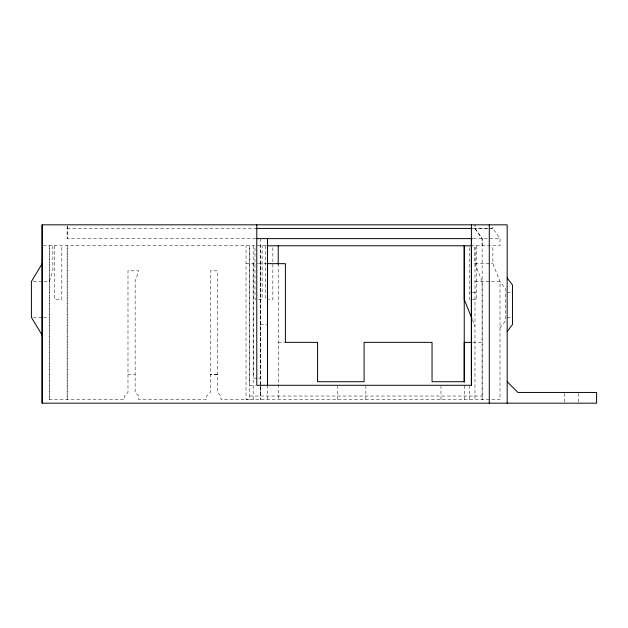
<?xml version="1.0" encoding="UTF-8"?>
<svg xmlns="http://www.w3.org/2000/svg" width="628" height="628" viewBox="0 0 628 628"><rect width="100%" height="100%" fill="white"/><g stroke="black" fill="none" stroke-linecap="round" stroke-linejoin="round"><path stroke-width="0.47" stroke-dasharray="3.14 2.35" d="M49.282 399.596L49.282 245.776L49.282 399.596L124.407 399.573L124.407 395.993L127.986 392.414L127.986 270.817L138.717 270.817L135.138 281.548L135.138 392.421L138.717 395.993L138.717 399.573L206.683 399.573L206.683 395.993L210.262 392.421L210.262 270.817L217.414 270.817L217.414 392.421L220.993 396.001L220.993 399.581L249.606 399.596L249.606 245.776L249.606 385.286L255.463 385.286M52.862 245.776L52.862 270.817L49.282 281.548L43.638 281.548M54.652 245.776L54.652 299.438L61.803 299.438L61.803 245.776M255.784 238.624L67.172 238.624L67.172 224.824M253.186 399.581L253.21 378.111M260.345 238.624L260.337 399.596L260.345 245.776M265.707 245.776L265.707 299.438L266.186 299.438M272.858 247.73L272.858 299.438L268.36 299.438M337.252 399.596L337.252 386.244M365.873 399.596L365.873 386.244M440.989 399.596L440.989 386.244M464.241 399.596L464.241 382.939M469.611 399.596L469.611 386.244M469.611 247.715L469.611 299.438L470.089 299.438M482.131 245.776L482.131 238.624L474.98 228.435L474.98 224.832L474.972 228.404L482.131 238.624L482.131 399.596L482.131 281.548L474.972 263.666L474.98 245.776L474.972 399.596M500.014 328.051L505.383 320.9L505.383 288.699L500.014 281.548L492.862 263.666L492.862 245.776M488.152 228.411L474.98 228.427L490.036 228.411M489.094 228.411L492.862 228.404L500.014 238.624L500.014 245.776L473.025 245.776M67.172 228.404L256.373 228.419M472.287 228.404L474.972 228.404M490.978 228.404L492.862 228.404L492.862 225.719M473.3 238.624L500.014 238.624M476.636 245.776L476.762 299.438L472.264 299.438M43.112 245.776L266.555 245.776M246.035 263.666L257.661 263.666M258.508 263.666L266.186 263.666M474.972 263.666L492.862 263.666M33.284 281.548L42.696 281.548M474.972 281.548L500.014 281.548L500.014 399.596L246.035 399.581L246.035 245.776M469.611 292.279L470.089 292.279M472.256 292.279L476.762 292.279M507.173 292.279L510.745 292.279M256.02 299.438L254.976 299.438L254.976 245.776M258.555 299.438L262.127 299.438L262.127 245.776M33.284 317.321L42.696 317.321M43.638 317.321L49.282 317.321M507.173 317.321L510.745 317.321M260.345 324.48L267.497 324.48M278.228 342.362L285.379 342.362M472.719 342.362L482.131 342.362M127.986 374.531L135.138 374.531M253.186 263.666L253.21 378.135L257.684 378.135M258.579 378.135L260.369 378.135L260.345 263.666M249.606 396.017L482.131 396.017M472.468 320.005L474.972 326.262M578.718 393.418L578.718 403.176M564.407 393.418L564.407 403.176M278.228 263.666L278.228 399.596M267.497 385.286L267.497 399.596M260.337 385.286L260.337 396.017M253.186 245.776L253.21 378.135M67.172 225.719L67.172 238.624M67.172 245.776L67.172 399.596L67.172 245.776M217.414 374.531L210.262 374.531L217.414 374.539"/><path stroke-width="0.94" d="M507.173 381.714L517.904 392.445L596.6 392.445L596.6 403.176L42.131 403.176L42.131 224.824L507.173 224.832L507.173 403.176M267.497 385.286L267.497 238.624M464.241 381.957L464.241 245.776L464.241 299.438L472.115 319.11M256.766 224.824L256.766 385.286L471.4 385.286L471.4 238.624M42.131 263.666L31.4 281.548L31.4 317.321L42.131 335.211M507.173 331.631L512.534 324.472L512.534 285.128L507.173 277.969M256.373 228.419L472.044 228.435M256.499 238.624L472.319 238.624M266.931 245.776L472.327 245.776M266.931 263.666L285.379 263.666L285.379 342.362L317.58 342.362L317.58 381.714L364.083 381.714L364.083 342.362L432.048 342.362L432.048 381.714L464.241 381.714L464.241 342.362L471.777 342.362M489.283 224.832L489.283 403.176M471.4 224.824L471.4 385.286M278.228 245.776L278.228 264.388M267.497 245.776L267.497 385.937M42.131 224.824L42.131 403.176"/></g></svg>
